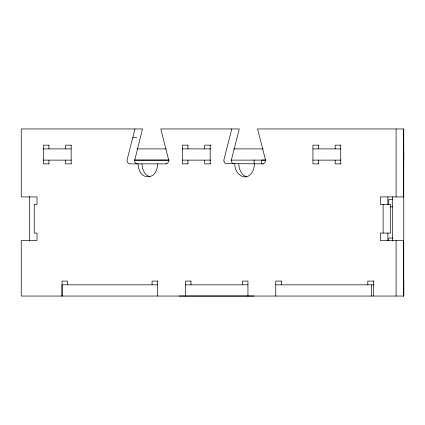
<?xml version="1.0" encoding="UTF-8"?>
<svg xmlns="http://www.w3.org/2000/svg" width="425" height="425" viewBox="0 0 425 425"><rect width="100%" height="100%" fill="white"/><g stroke="black" fill="none" stroke-linecap="round" stroke-linejoin="round"><path stroke-width="0.64" d="M134.582 160.804L142.481 128.95L21.25 128.95L21.25 196.913L37.023 196.913L37.023 204.393L34.244 204.393L34.244 233.075L37.023 233.075L37.023 240.561L21.25 240.561L21.25 296.05L403.75 296.05L403.75 281.09M403.75 163.864L403.75 148.899L403.474 148.899M134.969 128.95L127.022 160.124L127.218 161.5A3.751 2.773 89.8 0 0 128.281 163.253L129.806 163.864L166.356 163.864M231.768 128.95L223.826 160.124L224.023 161.5M403.75 296.05L403.75 128.95L257.577 128.95L265.529 160.124C265.551 161.76 264.578 163.784 262.746 163.864M165.947 163.864L167.471 163.253A3.751 2.778 -89.9 0 0 168.534 161.5L168.725 160.124L160.783 128.95L239.28 128.95L231.333 160.124C231.306 161.76 232.278 163.784 234.111 163.864M132.898 137.546L136.648 137.546M48.997 145.159L43.366 145.159L43.366 163.864L48.997 163.864M71.235 145.159L65.609 145.159L65.609 148.899M188.004 145.159L182.378 145.159L182.378 163.864L188.004 163.864M210.874 145.159L204.616 145.159L204.616 148.899M318.569 145.159L312.933 145.159L312.933 163.864L318.569 163.864M340.813 145.159L335.176 145.159L335.176 148.899M43.366 148.899L71.235 148.899M136.914 148.899L166.202 148.899M182.373 148.899L210.874 148.899M233.718 148.899L263.176 148.899M312.938 148.899L340.813 148.899M134.768 160.097L169.155 160.097M265.556 160.097L261.587 160.097L261.587 163.837M43.366 160.124L71.235 160.124M134.279 160.124L169.182 160.124M182.373 160.124L210.874 160.124M230.833 160.124L265.795 160.124M312.938 160.124L340.813 160.124M403.474 160.124L403.75 160.124M71.235 163.864L65.609 163.864L65.609 160.124M210.874 163.864L204.616 163.864L204.616 160.124M263.16 163.864L225.579 163.604A3.751 2.778 89.8 0 1 224.028 161.5M340.813 163.864L335.176 163.864L335.176 160.124M403.75 196.913L380.338 196.913L380.343 204.393L390.633 204.393L390.633 233.075L380.343 233.075L380.338 240.561L403.75 240.561M392.525 199.378L388.785 199.378L388.785 204.367M390.086 206.863L392.689 206.863M392.689 238.037L388.785 238.037L388.785 240.534M157.707 281.084L152.07 281.084L152.07 284.83M191.069 281.084L185.433 281.084L185.438 296.05M281.382 281.084L275.751 281.084L275.751 296.05M374.09 281.084L367.832 281.084L367.832 284.83M157.633 284.83L62.071 284.83L62.071 296.05M185.438 284.83L247.945 284.83M275.751 284.83L374.09 284.83M403.474 284.83L403.75 284.83M179.281 296.023L254.107 296.023M137.312 163.864L136.287 163.604A3.756 2.773 89.6 0 1 134.592 160.804M149.86 176.742L147.162 175.498A12.968 9.685 -89.4 0 1 144.75 173.124L142.582 168.688L141.902 163.864M234.945 163.864C233.867 172.789 244.912 182.452 251.558 173.124A13.122 9.717 -89.9 0 0 254.394 163.864M238.696 163.864L239.387 168.688L241.554 173.124A12.968 9.685 -89.4 0 0 243.966 175.498A13.191 9.754 89.1 0 0 245.751 176.455A13.069 9.695 88.7 0 0 246.659 176.747M403.607 128.95L403.607 196.913M403.607 240.561L403.607 296.05M396.095 128.95L396.095 196.913M396.095 240.561L396.095 296.05M392.525 196.759L392.525 241.06M387.85 196.913L387.85 204.393M387.85 233.075L387.85 240.561M383.122 204.393L383.122 233.075M373.394 281.084L373.394 296.05M371.312 284.83L371.312 296.05M340.738 145.159L340.738 163.864M318.5 145.159L318.5 148.899M318.5 160.124L318.5 163.864M281.313 281.084L281.313 284.83M254.107 159.933L254.107 163.837M247.945 296.05L247.95 281.084L242.383 281.084L242.383 284.83M210.178 145.159L210.178 163.864M191 281.084L191 284.83M187.935 145.159L187.935 148.899M187.935 160.124L187.935 163.864M157.633 281.084L157.633 296.05M71.166 145.159L71.166 163.864M67.591 284.83L67.591 281.084L62.029 281.084L62.029 296.05M48.923 145.159L48.923 148.899M48.923 160.124L48.923 163.864M29.638 196.531L29.638 241.06M138.146 163.864A13.053 9.727 -89.9 0 0 139.735 171.031C142.343 178.627 153.409 178.627 156.018 171.031A13.053 9.727 89.9 0 0 157.606 163.864"/></g></svg>
